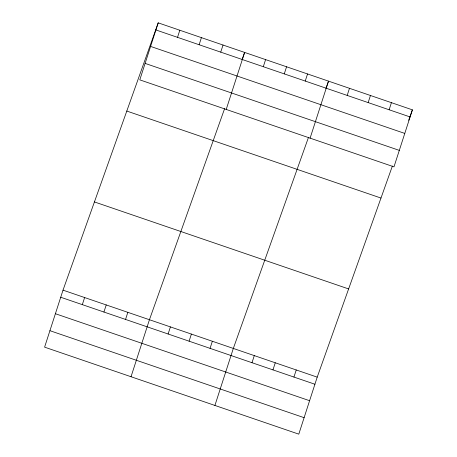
<?xml version="1.0" encoding="UTF-8"?>
<svg xmlns="http://www.w3.org/2000/svg" width="457" height="457" viewBox="0 0 457 457"><rect width="100%" height="100%" fill="white"/><g stroke="black" fill="none" stroke-linecap="round" stroke-linejoin="round"><path stroke-width="0.69" d="M158.208 22.85L139.791 79.861L393.985 166.851L412.397 109.846L158.208 22.85L63.015 290.149L44.603 347.154L298.792 434.15L317.209 377.139L392.386 166.034M82.329 304.642L84.625 297.541M177.522 37.348L179.812 30.242M103.933 312.04L106.23 304.933M199.126 44.74L201.417 37.64M125.544 319.432L127.834 312.331M220.731 52.138L223.027 45.032M131.028 376.734L149.439 319.723L224.621 108.617M226.215 109.44L244.632 52.429L242.073 59.616M168.119 334.004L170.41 326.904M263.306 66.705L265.603 59.604M189.089 341.179L191.38 334.078M284.277 73.885L286.573 66.779M210.06 348.36L212.351 341.253M305.247 81.06L307.544 73.96M214.91 405.445L233.327 348.434L308.504 137.329M310.097 138.145L328.514 81.135L325.955 88.321M252.001 362.709L254.298 355.609M347.189 95.416L349.485 88.315M272.972 369.89L275.268 362.784M368.159 102.591L370.456 95.49M293.942 377.065L296.239 369.964M389.13 109.771L391.426 102.665M408.672 120.3L412.397 109.846M155.911 29.951L410.1 116.946M150.593 46.42L404.782 133.415M145.115 63.392L399.304 150.382M126.795 111.057L380.984 198.052M94.428 201.937L348.617 288.933M63.015 290.149L317.209 377.139M60.724 297.25L314.913 384.24M55.406 313.719L309.595 400.709M49.922 330.685L304.111 417.681"/></g></svg>
